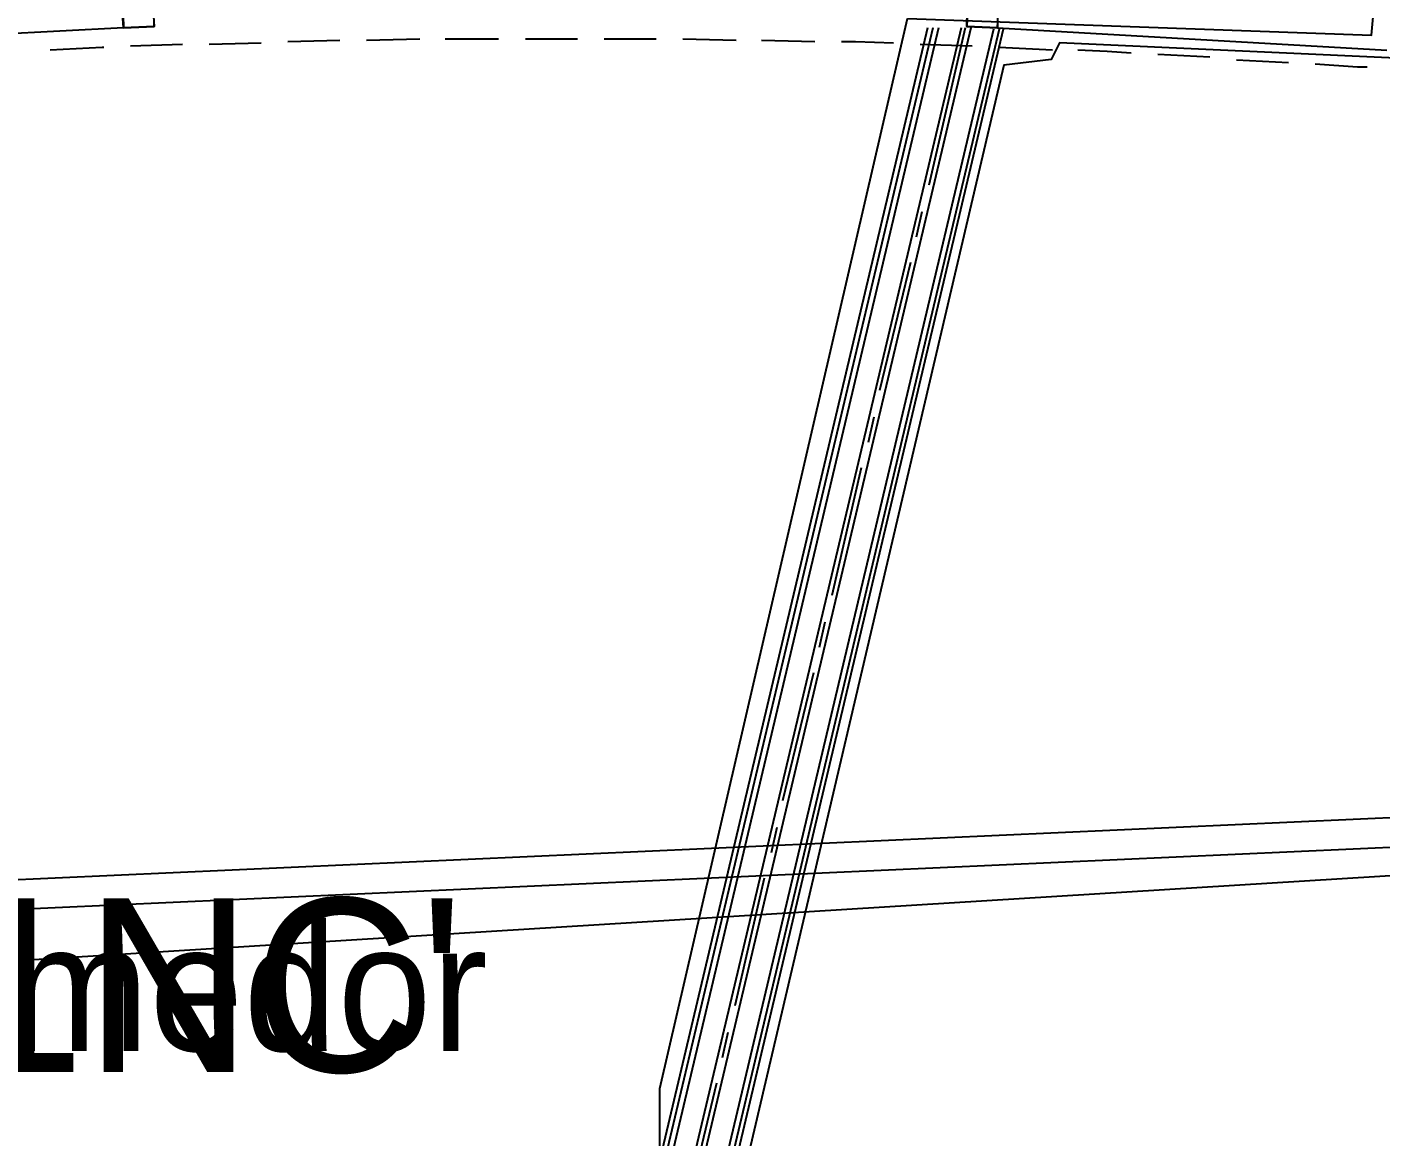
# Model space of a CAD drawing. Header units: feet. Extents: x -84 to 198, y -22 to 181.
# Drawn here: x 82.61 to 95.45, y 142.88 to 153.41 of the extents above; entities that cross this region are included whole.
import ezdxf
from ezdxf.enums import TextEntityAlignment as Align

# ---------------------------------------------------------------- set-up
doc = ezdxf.new("R2010")
doc.units = ezdxf.units.FT
for name, color, linetype in [('A-AREA-UNIDAD', 30, 'CONTINUOUS'), ('A-LINEA', 7, 'CONTINUOUS'), ('A-NOMBRE-ESPACIO', 2, 'CONTINUOUS'), ('A-TEXTO-PDF', 3, 'CONTINUOUS')]:
    doc.layers.add(name, color=color, linetype=linetype)

msp = doc.modelspace()

# ---------------------------------------------------------------- linework, layer by layer
at = {"layer": 'A-AREA-UNIDAD'}
for points in [[(88.608, 142.2933), (88.608, 143.3422), (90.96, 153.4933), (95.36, 153.3333), (95.392, 153.6889), (86.112, 153.9733), (76.032, 153.3689)], [(111.28, 151.3778), (104.032, 152.7289), (95.968, 153.6533), (95.872, 153.1022), (92.4, 153.2622), (92.32, 153.1022), (91.872, 153.0489), (89.408, 142.5422), (94.288, 141.3689), (94.368, 140.3378), (92.128, 138.9333), (92.88, 138.2222), (93.968, 137.8133), (93.968, 136.7822), (93.28, 134.0622), (93.408, 132.7289), (92.992, 131.1289), (92.48, 130.6489), (91.808, 127.6089), (96.288, 126.5778), (96.352, 124.7644)]]:
    msp.add_lwpolyline(points, dxfattribs=at)
at = {"layer": 'A-LINEA'}
for p, q in [((83.52, 153.4044), (79.8133, 153.2044)), ((91.1467, 153.4044), (86.1467, 132.2444)), ((91.2, 153.4044), (86.1867, 132.2311)), ((91.2533, 153.4044), (86.24, 132.2178)), ((91.4667, 153.4044), (86.44, 132.1644)), ((91.56, 153.4044), (86.5333, 132.1511)), ((91.7733, 153.3911), (86.7333, 132.0978)), ((91.8267, 153.3911), (86.7867, 132.0844)), ((91.8667, 153.3911), (86.8267, 132.0711)), ((91.5067, 153.4044), (91.16, 151.9111)), ((91.8133, 153.4044), (95.5067, 153.1911)), ((84.08, 153.2444), (83.5867, 153.2311)), ((84.8267, 153.2578), (84.3333, 153.2444)), ((85.5733, 153.2844), (85.08, 153.2711)), ((86.3333, 153.2978), (85.8267, 153.2844)), ((87.08, 153.2978), (86.5733, 153.2978)), ((87.8267, 153.2978), (87.3333, 153.2978)), ((89.3333, 153.2844), (88.8267, 153.2978)), ((90.08, 153.2711), (89.5733, 153.2844)), ((91.5733, 153.2311), (91.08, 153.2444)), ((92.3333, 153.1911), (91.8267, 153.2178)), ((93.8267, 153.1244), (93.3333, 153.1511)), ((94.5733, 153.0711), (94.08, 153.0978)), ((91.0933, 151.6578), (91.04, 151.4178)), ((90.9867, 151.1778), (90.6933, 149.9644)), ((90.64, 149.7111), (90.5867, 149.4711)), ((90.52, 149.2311), (90.24, 148.0178)), ((137.3218, 147.95), (37.3544, 141.7506)), ((137.2414, 147.8002), (39.8639, 143.3866)), ((90.1733, 147.7644), (90.12, 147.5244)), ((137.0738, 147.512), (40.0569, 143.1148)), ((90.0667, 147.2844), (89.7733, 146.0711)), ((89.72, 145.8178), (89.6667, 145.5778)), ((89.6, 145.3378), (89.32, 144.1244)), ((89.2533, 143.8711), (89.2, 143.6311)), ((89.1467, 143.3911), (88.8533, 142.1778))]:
    msp.add_line(p, q, dxfattribs=at)
for points in [[(83.8133, 153.4178), (83.52, 153.4044), (83.48, 153.9911), (83.7733, 154.0044), (83.8133, 153.4178)], [(83.52, 153.4044), (83.8133, 153.4178), (83.8, 154.0044), (83.5067, 153.9911), (83.52, 153.4044)], [(91.52, 153.4178), (91.8133, 153.4044), (91.84, 153.9778), (91.5467, 154.0044), (91.52, 153.4178)], [(91.8133, 153.4044), (91.52, 153.4178), (91.5333, 153.9911), (91.8133, 153.9911), (91.8133, 153.4044)], [(83.3333, 153.2178), (83.32, 153.2178), (82.8267, 153.1911)], [(88.5733, 153.2978), (88.0933, 153.2978), (88.08, 153.2978)], [(90.8267, 153.2578), (90.4667, 153.2711), (90.3333, 153.2711)], [(93.08, 153.1644), (92.8533, 153.1778), (92.5733, 153.1911)], [(95.32, 153.0311), (95.2267, 153.0311), (94.8267, 153.0578)]]:
    msp.add_lwpolyline(points, dxfattribs=at)

# ---------------------------------------------------------------- texts
at = {"layer": 'A-NOMBRE-ESPACIO'}
msp.add_text('Sala - Comedor', height=1.2, dxfattribs=at).set_placement((81.36, 143.6978), align=Align.CENTER)
at = {"layer": 'A-TEXTO-PDF'}
msp.add_text("'1NC'", height=1.646, dxfattribs=at).set_placement((84.1294, 143.4985), align=Align.CENTER)

doc.saveas('drawing.dxf')
